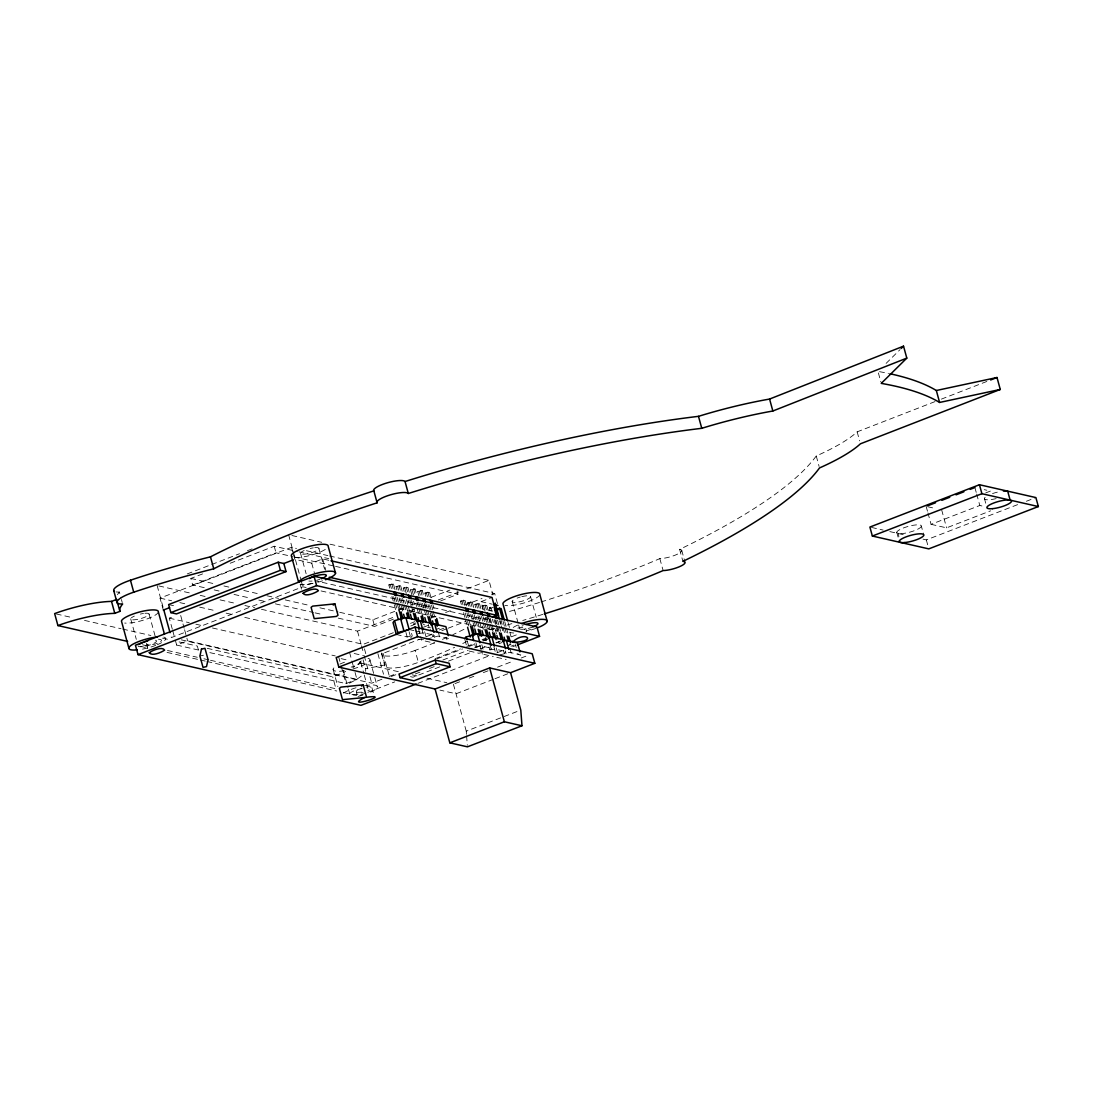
<?xml version="1.0" encoding="UTF-8"?>
<svg xmlns="http://www.w3.org/2000/svg" width="1093" height="1093" viewBox="0 0 1093 1093"><rect width="100%" height="100%" fill="white"/><g stroke="black" fill="none" stroke-linecap="round" stroke-linejoin="round"><path stroke-width="0.75" stroke-dasharray="5 3.75" d="M147.705 648.573L146.708 643.244M301.49 589.154L300.206 584.441L301.313 583.143M356.864 694.683L356.304 690.94L362.002 688.112M366.128 687.142C371.101 685.133 374.148 689.205 367.876 690.557M517.863 628.133C519.489 627.532 527.974 626.289 524.613 629.677M410.736 637.765L412.252 635.907L411.023 631.426M886.109 363.382L900.045 349.61M489.008 646.919L489.828 649.898L491.918 648.34L480.783 645.813L469.444 648.914M541.021 601.956A359.46 83.915 -15.3 0 0 659.844 558.619A13.403 3.129 -15.3 0 0 677.141 554.315A13.403 3.129 -15.3 0 0 679.627 549.396A459.579 107.292 -15.3 0 0 816.252 455.986A124.916 29.156 -15.3 0 0 857.158 431.844L935.034 401.596M941.387 399.123L987.471 381.211M187.231 573.934L239.504 553.741M247.428 550.681L252.182 548.836M204.241 587.651L192.669 585.015L190.865 578.443L203.448 573.579M230.186 563.25L274.206 546.24L297.378 551.514M192.669 585.015L276.01 552.826L292.555 556.583M163.322 610.072L160.043 598.117L291.53 547.32L296.476 548.454M172.325 629.24L169.292 618.16L173.992 616.343M293.566 554.793L294.796 559.288L311.724 563.141L322.681 558.906L329.321 560.408M306.149 587.542L302.843 586.791L171.369 637.588L170.481 634.336M175.358 640.32L176.656 645.075L187.613 640.84L356.933 679.354L354.337 669.859M389.723 588.157L388.835 584.905L393.48 584.127L395.27 590.657M388.835 584.905L393.48 584.127M396.909 589.796L396.021 586.531L400.666 585.766L402.456 592.297M396.021 586.531L400.666 585.766M404.164 591.45L403.262 588.184L406.241 587.037L407.921 587.419L409.26 592.31M403.262 588.184L407.921 587.419M411.801 594.715L410.462 589.824L413.441 588.676L415.108 589.059L416.447 593.95M410.462 589.824L415.108 589.059M419.043 596.368L417.704 591.477L420.682 590.316L422.349 590.698L424.139 597.229M417.704 591.477L422.349 590.698M425.792 596.368L424.89 593.103L429.549 592.338L431.325 598.855M424.89 593.103L429.549 592.338M339.745 612.312L372.836 619.84L404.287 607.694M410.585 605.262L418.441 602.216M431.025 597.365L449.892 590.07M261.459 609.293L357.507 631.139L395.516 616.452M409.779 610.946L414.52 609.115M420.86 606.67L427.199 604.21M438.279 599.934L458.882 591.982M466.793 588.922L488.967 580.356L492.97 594.988M338.243 618.132L374.639 626.426L395.079 618.515M409.233 613.05L415.518 610.618M421.816 608.186L429.672 605.153M440.684 600.904L457.981 594.223L457.079 590.93M461.342 604.456L460.454 601.191L465.099 600.426L466.889 606.943M460.454 601.191L465.099 600.426M410.476 623.379L414.93 621.644M468.528 606.096L467.64 602.83L472.285 602.065L474.075 608.582M416.064 622.914L413.086 624.062L414.753 624.445L413.864 621.179M467.64 602.83L472.285 602.065M393.33 632.71L363.231 644.337L242.646 616.903M410.749 625.988L415.504 624.144M431.339 618.023L437.678 615.578M445.602 612.517L451.942 610.072M464.607 605.18L482.027 598.445M491.536 594.77L494.705 593.554L497.971 605.508M483.27 609.812L481.043 601.656L492 597.42M475.783 607.735L474.881 604.484L477.86 603.336L479.54 603.705L480.879 608.596M474.881 604.484L479.54 603.705M423.415 627.232L429.371 624.936L430.191 627.928M482.969 609.375L482.081 606.109L485.046 604.962L486.727 605.344L488.065 610.236M482.081 606.109L486.727 605.344M490.211 611.028L489.322 607.763L492.301 606.615M436.38 629.363L439.359 628.215M493.968 606.998L487.013 609.744L492.67 611.028M439.345 629.937L443.813 628.215M384.695 652.74L419.616 639.241M425.969 636.795L433.907 633.721M441.845 630.661L446.613 628.817M448.198 628.202L465.673 621.452M472.026 618.993L479.964 615.933M426.694 639.186L438.033 636.085L449.168 638.613L447.078 640.184L446.258 637.192M489.077 618.392L485.948 619.594L316.642 581.08M209.856 652.63L345.975 683.59L356.933 679.354M482.095 639.665L486.549 637.943L487.369 640.935M181.315 639.842L371.729 683.166L382.823 678.876M389.163 676.43L397.073 673.37M435.096 658.683L460.44 648.9M466.779 646.455L474.69 643.394M482.614 640.334L485.784 639.104M391.171 676.526L397.524 674.067M437.214 658.737L462.626 648.914M468.979 646.469L476.917 643.394M483.27 640.949L488.024 639.104M442.856 660.022L468.269 650.198M474.622 647.753L482.559 644.679M359.952 695.326L366.278 692.88M367.863 692.265L394.723 681.895M415.272 673.957L423.169 670.897M429.494 668.451L434.235 666.621M448.458 661.128L472.176 651.974M480.073 648.914L486.399 646.482M495.88 642.807L500.621 640.976M511.688 636.7L519.585 633.653M525.911 631.207L532.223 628.762M496.523 642.957L499.501 641.796M502.111 642.493L499.132 643.64L498.244 640.375M439.714 666.88L412.949 677.223L408.304 676.157M507.999 645.662L510.977 644.515L509.297 644.132M510.964 646.236L513.942 645.089M417.854 683.371L488.967 655.896M496.878 652.835L503.19 650.403M512.672 646.728L515.841 645.512M499.802 654.912L509.652 652.371L520.787 654.912L518.697 656.469L517.877 653.477M454.975 683.59L459.716 681.772M469.17 678.111L473.897 676.28M483.352 672.632L488.079 670.801M497.547 667.154L513.3 661.06M521.183 658.013L527.495 655.581M493.421 679.313L456.027 693.768L439.933 690.107M494.979 678.712L510.568 672.701M985.708 492.902L990.422 491.071L984.219 489.664M927.943 512.904L931.058 524.326L979.806 505.485L984.465 506.551M931.058 524.326L946.579 527.851L990.613 510.841M923.011 539.15L926.331 539.901L1018.43 504.324M1026.368 501.263L1035.891 497.575M466.492 734.291L466.246 731.162L519.243 710.696M312.065 583.457L304.1 585.329L300.206 584.441M199.91 656.019L203.407 655.24M396.308 634.486L407.17 636.959L412.252 635.907M418.51 639.528L424.152 639.719M482.6 652.466L478.789 653.245L467.927 650.772M365.404 671.348A50.961 11.9 -15.3 0 0 365.527 668.738L385.009 664.913A24.278 5.67 -15.3 0 0 394.518 667.96A24.278 5.67 -15.3 0 0 418.373 662.358A190.332 44.43 -15.3 0 0 454.633 647.316M418.209 633.612L423.592 632.806L434.727 635.334L432.637 636.891L430.601 629.418M489.828 649.898L495.211 649.092L506.346 651.633L504.256 653.19L503.449 650.198M361.824 692.183L357.028 692.347L356.004 691.541M158.444 639.214C168.896 639.911 149.481 647.739 146.407 643.859M513.71 633.011L510.048 632.615M927.711 506.728L935.471 508.505M871.558 527.441L883.171 530.091M889.811 531.594L904.758 534.996M291.927 535.515L321.725 542.306M330.004 544.191L488.967 580.356M306.395 550.708L327.859 555.586M329.512 555.968L494.705 593.554M299.031 551.883L328.802 558.66M294.208 556.965L333.911 565.996M335.565 566.365L457.981 594.223M481.043 601.656L491.823 604.101M489.322 607.763L490.989 608.145L491.891 611.411M321.055 590.93L397.224 608.268M398.877 608.637L420.409 613.542M422.062 613.911L468.432 624.458M470.086 624.841L498.23 631.248M423.251 624.554L424.917 624.936M484.705 640.361L486.371 640.744L485.483 637.479M190.865 578.443L214.023 583.717M223.956 585.971L230.568 587.474M243.807 590.48L260.353 594.25M266.965 595.753L278.537 598.39M285.164 599.893L308.322 605.167M319.907 607.804L338.092 611.943M409.165 629.513L413.933 630.606M415.531 630.962L420.299 632.055M214.173 589.906L220.786 591.422M234.025 594.428L250.57 598.185M258.836 600.071L267.116 601.956M275.381 603.842L313.431 612.49M315.085 612.872L323.35 614.758M425.177 641.044L434.495 643.176M483.912 654.406L493.23 656.538M496.796 657.344L506.114 659.462M158.799 585.93L190.264 593.089M200.197 595.357L206.823 596.86M220.062 599.879L236.621 603.637M244.9 605.522L254.833 607.79M160.043 598.117L171.615 600.754M179.867 602.626L186.479 604.128M199.691 607.134L216.209 610.891M226.128 613.146L234.38 615.031M168.636 604.566L174.279 605.85M354.187 653.505L363.423 655.595M169.292 618.16L189.212 622.696M195.852 624.199L204.159 626.098M212.452 627.983L335.291 655.923M341.139 658.655L347.752 660.158M359.31 662.795L398.931 671.812M412.129 674.818L418.742 676.321M426.994 678.193L446.805 682.701M56.303 613.979L72.903 617.75M84.516 620.4L121.022 628.707M122.676 629.076L150.889 635.498M162.502 638.134L167.475 639.268M179.102 641.919L197.341 646.072L198.571 650.554M207.246 648.327L332.682 676.854A50.961 11.9 -15.3 0 0 345.716 671.444M176.656 645.075L199.896 650.362M142.541 644.815L150.848 646.701M167.434 650.472L197.3 657.276M203.926 658.778L208.872 659.899M210.525 660.281L335.947 688.809L332.682 676.854M140.437 646.346L147.09 647.862M167.051 652.412L198.666 659.598M200.32 659.981L205.32 661.115M206.973 661.497L336.74 691.008M343.407 692.525L356.714 695.558M984.41 498.408L986.46 505.881M974.901 487.546L976.24 492.437M976.691 494.063L979.806 505.485M941.674 509.912L946.579 527.851M926.154 506.373L927.492 511.278M926.331 539.901L927.971 545.885M921.385 526.225A12.747 2.978 -15.3 0 1 902.408 533.562A12.747 2.978 -15.3 0 1 903.419 527.974A12.747 2.978 -15.3 0 1 921.385 526.225L923.831 535.201M878.389 372.918L880.849 381.881M898.118 533.48L898.938 536.472M896.766 532.277L899.211 541.24M857.158 431.844L859.617 440.821M816.252 455.986L819.108 466.451M681.731 550.326L685.01 562.28M679.627 549.396L682.893 561.351M659.844 558.619L663.123 570.573M530.611 596.792L536.239 617.367M525.733 628.366L526.594 631.508M512.152 601.328L518.219 623.488M518.642 625.073L519.517 628.243M515.418 644.515L516.238 647.507M508.108 622.6L510.281 630.511M509.803 632.123L512.385 641.55M504.734 621.671L506.073 626.576M506.51 628.202L508.3 634.719M503.053 621.302L504.392 626.193M504.843 627.819L507.07 635.976M509.884 648.313L511.92 655.786M500.854 619.567L502.643 626.084M503.094 627.724L505.321 635.88M500.088 621.002L500.977 624.253M501.427 625.879L503.204 632.369M499.638 620.81L500.526 624.076M497.534 620.045L498.873 624.936M499.323 626.562L500.662 631.453M505.212 650.841L506.032 653.833M495.867 619.663L498.995 631.071M495.266 620.523L496.126 623.693M496.564 625.264L498.299 631.604M494.118 619.567L497.233 630.975M492.437 619.184L493.339 622.436M495.115 628.967L496.454 633.858M490.292 618.392L491.631 623.283M492.082 624.923L493.858 631.44M489.623 619.239L490.484 622.409M492.219 628.735L493.08 631.904M485.046 604.962L486.836 611.493M488.626 618.01L489.965 622.901M490.402 624.54L492.192 631.057M496.263 648.012L497.493 652.494M483.748 606.492L485.087 611.383M486.877 617.914L488.216 622.805M488.653 624.431L490.443 630.962M493.927 646.878L495.156 651.36M485.196 617.531L486.535 622.423M486.986 624.048L488.325 628.953M483.106 616.753L484.459 621.657M484.882 623.283L486.221 628.174M489.951 644.569L491.59 650.554M477.86 603.336L479.649 609.853M481.426 616.37L482.764 621.275M483.215 622.901L484.554 627.792M476.562 604.866L477.45 608.118M479.677 616.274L480.578 619.54M482.355 626.057L483.256 629.322M478.01 615.892L479.349 620.783M479.8 622.423L481.576 628.94M476.302 616.739L477.19 620.004M477.641 621.63L479.431 628.161M470.618 601.683L472.408 608.2M474.184 614.731L475.523 619.622M475.974 621.248L477.75 627.778M481.822 644.733L483.051 649.215M469.307 603.213L470.209 606.478M472.436 614.621L473.775 619.526M474.225 621.152L476.001 627.669M479.909 645.089L482.355 654.065M470.769 614.252L474.335 627.3M468.665 613.474L469.566 616.739M475.933 642.78L477.163 647.275M463.432 600.043L465.208 606.574M466.998 613.091L468.337 617.982M468.788 619.622L470.113 624.513M474.567 643.627L475.387 646.619M462.12 601.574L463.008 604.839M465.249 612.995L468.815 626.043M463.569 612.613L464.908 617.504M465.358 619.13L467.148 625.661M467.394 641.441L468.624 645.922M465.058 640.307L466.287 644.802M433.115 605.385L434.003 608.651M453.404 684.204L466.246 731.162M427.869 591.955L429.207 596.846M431.434 605.003L432.773 609.894M433.224 611.52L435.014 618.051M438.266 632.014L440.301 639.487M426.571 593.485L427.459 596.751M429.686 604.907L431.025 609.798M431.475 611.424L433.702 619.581M428.019 604.525L432.036 619.198M425.928 603.746L427.254 608.637M427.705 610.277L429.043 615.168M433.593 634.555L434.413 637.547M420.682 590.316L422.021 595.207M424.248 603.363L425.587 608.255M426.038 609.894L427.377 614.785M419.37 591.846L420.272 595.111M422.499 603.268L423.838 608.159M424.289 609.785L426.065 616.315M428.292 624.472L429.194 627.724L427.513 627.355L426.625 624.089M420.832 602.885L421.72 606.15M418.674 602.093L420.013 606.998M420.463 608.623L421.802 613.515M413.441 588.676L414.78 593.567M417.007 601.724L418.346 606.615M418.783 608.241L420.573 614.772M424.644 631.713L425.874 636.208M412.129 590.206L413.468 595.098M415.695 603.254L416.597 606.506M417.034 608.145L419.275 616.302M421.912 629.09L423.537 635.074M413.578 601.232L414.479 604.497M411.487 600.467L414.616 611.875M418.332 628.284L421.611 640.238M406.241 587.037L408.031 593.554M409.82 600.084L411.159 604.976M411.596 606.601L412.935 611.493M404.943 588.567L406.282 593.458M408.058 599.989L408.96 603.24M406.391 599.606L407.73 604.497M408.181 606.123L409.52 611.014M404.683 600.44L405.585 603.705M406.022 605.344L407.361 610.236M399 585.383L400.789 591.914M402.566 598.431L403.904 603.322M404.355 604.962L406.131 611.479M397.702 586.914L398.59 590.179M400.817 598.336L402.156 603.227M402.607 604.853L404.383 611.383M434.686 642.643A190.332 44.43 -15.3 0 1 415.094 650.403L418.373 662.358M409.11 631.781L410.34 636.276M399.15 597.953L402.716 611.001M397.046 597.174L398.385 602.065M398.836 603.705L400.175 608.596M405.954 632.464L407.17 636.959M391.813 583.758L393.152 588.649M395.379 596.805L396.718 601.696M397.169 603.322L398.508 608.214M390.502 585.288L391.403 588.54M393.63 596.696L394.969 601.587M395.406 603.227L397.647 611.37M391.95 596.313L395.967 611.001M383.096 653.354L389.163 675.515M372.836 619.84L374.639 626.426M385.009 664.913L381.744 652.945A24.278 5.67 -15.3 0 0 391.239 655.991A24.278 5.67 -15.3 0 0 415.094 650.403M381.58 654.038L384.845 665.992M377.891 653.655L383.52 674.231M370.021 660.131L374.352 675.966M374.79 677.551L377.386 687.046M364.461 648.832L366.497 656.306M357.507 631.139L361.059 644.146M361.51 645.772L363.737 653.901M364.174 655.527L368.177 670.159M369.953 676.663L371.729 683.166M371.948 687.784L374.516 697.197M363.081 659.776L365.527 668.738M360.786 662.399L363.819 673.479M364.256 675.064L368.15 689.314A9.564 2.227 -15.3 0 0 367.139 688.412M349.569 652.453L353.9 668.274M322.681 558.906L325.81 570.314M318.965 548.645L324.594 569.221M343.188 670.105L347.957 687.524M348.394 689.096L349.692 693.85A9.564 2.227 -15.3 0 0 363.149 692.538M338.611 656.688L340.784 664.599M341.207 666.183L345.975 683.59M311.724 563.141L314.401 572.923M333.092 669.203L337.86 686.623M300.507 553.181L306.136 573.757M288.607 534.764L300.616 578.662M301.067 580.287L302.843 586.791M291.53 547.32L293.156 553.304M274.206 546.24L276.01 552.826M180.687 615.509L184.143 628.174M184.58 629.759L187.613 640.84M172.762 630.825L174.921 638.736M157.146 585.561L163.363 608.323M149.14 614.252L155.643 637.998M130.682 618.788L136.311 639.364M116.022 591.9A16.832 3.935 -15.3 0 0 119.369 592.037L121.009 598.008M121.419 599.51L122.238 602.503M466.602 735.862L467.312 745.262M996.133 498.613A12.747 2.978 -15.3 0 1 986.351 496.4M992.526 493.571A12.747 2.978 -15.3 0 1 997.308 492.164M539.491 602.434A359.46 83.915 -15.3 0 1 507.043 612.148M488.325 617.395A359.46 83.915 -15.3 0 1 483.639 618.665A190.332 44.43 -15.3 0 1 479.062 621.33M361.264 660.882A50.961 11.9 -15.3 0 1 352.711 667.741M463.951 629.336A190.332 44.43 -15.3 0 1 452.816 634.691M446.955 637.356A190.332 44.43 -15.3 0 1 442.433 639.35M879.537 371.688A633.052 147.787 -15.3 0 1 888.541 373.437M117.484 594.715A85.199 19.893 -15.3 0 1 119.369 592.037M361.236 676.13A50.961 11.9 -15.3 0 1 346.317 684.628M467.217 641.304A190.332 44.43 -15.3 0 1 461.752 643.982M542.756 614.389A359.46 83.915 -15.3 0 1 522.741 620.482M511.879 623.652A359.46 83.915 -15.3 0 1 504.092 625.879M494.719 628.489A359.46 83.915 -15.3 0 1 488.475 630.21M367.999 658.328A19.127 4.468 -15.3 0 1 352.247 669.107M344.377 670.774A19.127 4.468 -15.3 0 1 336.016 666.183M339.882 664.107A19.127 4.468 -15.3 0 1 346.044 661.689M539.846 594.524A19.127 4.468 -15.3 0 1 525.309 602.571A19.127 4.468 -15.3 0 1 504.952 605.413M325.29 549.41A19.127 4.468 -15.3 0 1 293.307 557.266M158.376 611.984A19.127 4.468 -15.3 0 1 144.986 619.649A19.127 4.468 -15.3 0 1 124.698 623.065M359.775 661.497A9.564 2.227 -15.3 0 1 351.113 667.099M364.556 685.735A19.127 4.468 -15.3 0 1 377.345 686.459A19.127 4.468 -15.3 0 1 367.385 693.509M362.849 695.08A19.127 4.468 -15.3 0 1 358.039 696.419M343.366 693.085A19.127 4.468 -15.3 0 1 358.231 687.142M349.692 693.85A9.564 2.227 -15.3 0 1 363.914 688.344M521.826 596.641A9.564 2.227 -15.3 0 1 530.105 597.584A9.564 2.227 -15.3 0 1 515.937 602.339A9.564 2.227 -15.3 0 1 515.8 598.663M517.153 598.103A9.564 2.227 -15.3 0 1 520.227 597.065M535.789 628.434A19.127 4.468 -15.3 0 1 527.864 630.811M513.191 627.478A19.127 4.468 -15.3 0 1 518.642 624.704M532.974 626.931A9.564 2.227 -15.3 0 1 520.924 629.213A9.564 2.227 -15.3 0 1 523.164 625.565M314.743 547.675A9.564 2.227 -15.3 0 1 316.874 550.544A9.564 2.227 -15.3 0 1 303.075 554.233A9.564 2.227 -15.3 0 1 304.155 550.503M310.18 548.495A9.564 2.227 -15.3 0 1 313.322 547.853M322.613 580.807A19.127 4.468 -15.3 0 1 317.79 582.255M313.049 583.375A19.127 4.468 -15.3 0 1 300.671 584.168M319.853 579.317A9.564 2.227 -15.3 0 1 316.656 580.246M312.092 581.052A9.564 2.227 -15.3 0 1 308.882 580.998M144.918 613.296A9.564 2.227 -15.3 0 1 147.049 616.151A9.564 2.227 -15.3 0 1 133.25 619.84A9.564 2.227 -15.3 0 1 134.33 616.124M140.355 614.102A9.564 2.227 -15.3 0 1 143.497 613.474M163.704 637.082A19.127 4.468 -15.3 0 1 157.378 644.692M155.739 645.362A19.127 4.468 -15.3 0 1 140.095 649.543M155.493 640.252A9.564 2.227 -15.3 0 1 149.235 645.184A9.564 2.227 -15.3 0 1 138.046 645.703"/><path stroke-width="1.5" d="M394.546 620.66L393.029 622.518L396.308 634.486L397.825 632.628L409.165 629.513L405.886 617.559L394.546 620.66L397.825 632.628M464.648 638.818L466.164 636.959L477.504 633.844L488.639 636.386L491.099 645.348M901.206 348.462L903.528 346.167L906.807 358.121L881.259 383.383A633.052 147.787 -15.3 0 1 939.597 402.456L1000.273 389.463L997.007 377.509L936.332 390.502A633.052 147.787 -15.3 0 0 889.989 373.751M333.242 605.071L334.882 603.869L337.983 615.222L336.357 616.438L314.21 618.665L311.095 607.312L312.735 606.109L334.882 603.869M361.523 686.062L363.163 684.86L366.264 696.214M119.888 611.383L116.623 599.415L111.513 601.396A53.994 12.61 -15.3 0 0 54.65 613.597L57.915 625.565A53.994 12.61 -15.3 0 1 114.779 613.351L119.888 611.383A85.199 19.893 -15.3 0 1 122.648 603.992A16.832 3.935 -15.3 0 1 117.047 602.721L113.781 590.753A24.715 5.766 -15.3 0 1 130.463 580.219A255.899 59.732 -15.3 0 1 210.471 556.829A373.123 87.098 -15.3 0 1 373.847 490.866A16.354 3.825 -15.3 0 1 386.826 482.969A16.354 3.825 -15.3 0 1 405.038 481.521A434.495 101.43 -15.3 0 1 698.482 416.337A144.604 33.76 -15.3 0 1 769.581 399.054L903.528 346.167M117.047 602.721A24.715 5.766 -15.3 0 1 133.729 592.187A255.899 59.732 -15.3 0 1 213.75 568.797A373.123 87.098 -15.3 0 1 377.112 502.821A16.354 3.825 -15.3 0 1 390.092 494.938A16.354 3.825 -15.3 0 1 408.304 493.489A434.495 101.43 -15.3 0 1 701.761 428.306A144.604 33.76 -15.3 0 1 772.847 411.009L906.807 358.121M990.654 379.981L997.007 377.509M1000.273 389.463L860.423 443.813A124.916 29.156 -15.3 0 1 819.518 467.941A459.579 107.292 -15.3 0 1 682.893 561.351A13.403 3.129 -15.3 0 1 680.42 566.27A13.403 3.129 -15.3 0 1 663.123 570.573A359.46 83.915 -15.3 0 1 544.287 613.911M278.196 562.226L168.636 604.566L170.836 612.626L176.479 613.911L286.052 571.584L283.838 563.51L278.196 562.226L280.409 570.3L286.052 571.584M163.322 610.072L169.579 607.653M283.838 563.51L293.225 559.889M170.836 612.626L280.409 570.3M517.426 644.897L539.546 636.358L536.964 626.931L314.033 576.216L135.436 645.212L138.019 654.639L360.95 705.354L416.269 683.986M138.019 654.639L316.615 585.629L539.546 636.358M415.012 627.081L336.193 657.535L338.803 667.099L435.096 689.014L489.65 667.932L510.568 672.701L534.832 663.314L532.223 653.751L415.012 627.081L417.622 636.659L534.832 663.314M338.803 667.099L417.622 636.659M499.187 619.184L496.509 609.402L499.487 608.255L501.154 608.623L504.283 620.045M492.219 617.176L496.905 615.359L492 597.42L330.988 560.791M435.233 660.063L399.013 674.053L399.997 677.633L413.933 680.802L450.138 666.812L449.155 663.232L435.233 660.063L436.203 663.642L450.138 666.812M399.997 677.633L436.203 663.642M979.451 484.732L869.891 527.058L872.351 536.035L928.79 548.877L1038.35 506.551L1035.891 497.575L979.451 484.732L981.91 493.708L1038.35 506.551M927.725 505.772L935.594 502.739M941.879 500.307L949.749 497.26M956.033 494.842L963.889 491.795M970.188 489.363L974.901 487.546M872.351 536.035L981.91 493.708M435.096 689.014L449.824 742.83L504.365 721.763L521.976 725.766L520.801 710.095L510.568 672.701M521.976 725.766L467.435 746.833L449.824 742.83M364.584 697.525C340.852 709.931 397.401 692.894 364.584 697.525L342.478 699.657L339.377 688.303L341.002 687.101L363.163 684.86M417.635 621.248L420.327 620.838L431.462 623.379M430.724 624.731L434.754 624.13L445.903 626.658L448.349 635.634M487.902 637.738L491.946 637.137L503.081 639.665L505.54 648.641M502.343 641.031L506.373 640.416L517.508 642.957L519.967 651.92M513.396 642.356C538.644 641.386 524.763 630.251 512.631 642.028M493.353 604.456L497.971 605.508M496.509 609.402L498.189 609.785M329.253 577.213L496.905 615.359M405.886 617.559L417.02 620.086L419.48 629.062M57.915 625.565L127.608 641.413M1010.137 500.129L1007.678 491.153A12.747 2.978 -15.3 0 0 1003.388 491.085M936.332 390.502L939.597 402.456M769.581 399.054L772.847 411.009M698.482 416.337L701.761 428.306M547.21 621.439L539.846 594.524A19.127 4.468 -15.3 0 0 522.263 594.223A19.127 4.468 -15.3 0 0 502.917 603.596L507.685 621.015M508.751 636.358L510.527 642.875M499.487 608.255L502.616 619.663M507.07 635.976L508.409 640.867M506.373 640.416L508.832 649.392M495.197 603.117L498.75 616.124M504.092 637.123L504.993 640.389M494.419 608.623L497.096 618.406M501.113 633.093L503.34 641.236M494.528 614.772L495.416 618.023M499.433 632.71L501.222 639.227M496.905 635.484L497.793 638.749M488.954 613.501L489.842 616.766M494.309 633.066L496.099 639.596M487.287 613.118L488.175 616.384M492.642 632.697L493.981 637.588M491.946 637.137L494.391 646.1M489.213 632.205L490.552 637.096M481.767 611.861L482.655 615.127M486.672 629.8L488.899 637.957M480.087 611.479L480.988 614.744M485.005 629.418L486.781 635.948M482.027 630.579L483.366 635.47M474.526 610.222L475.414 613.474M479.868 629.787L481.658 636.304M489.65 667.932L504.365 721.763M472.845 609.839L473.734 613.091M478.201 629.404L479.991 635.935M477.504 633.844L479.964 642.821M474.786 628.926L476.111 633.817M467.326 608.582L468.228 611.848M472.244 626.521L474.471 634.678M465.659 608.2L466.547 611.465M470.564 626.139L473.242 635.921M472.121 634.664L473.761 640.635M467.585 627.286L470.263 637.069M466.164 636.959L466.984 639.951M405.038 481.521L408.304 493.489M431.776 600.494L432.664 603.746M436.681 618.433L438.471 624.95M430.096 600.112L430.997 603.377M435.451 619.676L437.241 626.207M434.754 624.13L436.804 631.604M432.473 620.824L433.374 624.089M424.59 598.855L425.478 602.12M429.494 616.794L433.921 632.341M422.909 598.472L423.797 601.737M427.814 616.411L429.604 622.942M424.835 617.559L426.174 622.45M417.335 597.202L418.236 600.467M422.24 615.14L424.029 621.671M415.668 596.833L416.556 600.084M421.024 616.397L422.8 622.914M420.327 620.838L422.772 629.814M418.045 617.545L418.933 620.81M410.148 595.576L411.036 598.827M415.053 613.515L417.28 621.671M408.481 595.193L409.369 598.458M413.386 613.132L415.162 619.649M410.408 614.28L411.747 619.171M402.907 593.923L403.795 597.188M407.812 611.861L409.588 618.392M373.847 490.866L377.112 502.821M401.227 593.54L402.128 596.805M406.582 613.118L407.921 618.01M403.604 614.266L404.506 617.518M395.707 592.283L396.609 595.548M401.063 611.861L402.852 618.378M394.04 591.9L394.928 595.166M398.945 609.839L401.623 619.635M400.503 618.365L403.768 630.319M396.417 612.626L398.207 619.144M335.565 573.292L328.201 546.377A19.127 4.468 -15.3 0 0 310.617 546.063A19.127 4.468 -15.3 0 0 291.271 555.449L298.635 582.35A19.127 4.468 -15.3 0 1 327.094 571.366A19.127 4.468 -15.3 0 1 325.564 579.741M314.033 576.216L316.615 585.629M210.471 556.829L213.75 568.797M163.813 609.949L170.043 632.71M164.442 634.145L158.376 611.984A19.127 4.468 -15.3 0 0 140.806 611.684A19.127 4.468 -15.3 0 0 121.446 621.056L128.81 647.971M130.463 580.219L133.729 592.187M111.513 601.396L114.779 613.351M114.096 591.19A16.832 3.935 -15.3 0 1 113.781 590.753M521.703 623.516A19.127 4.468 -15.3 0 1 545.53 619.717A19.127 4.468 -15.3 0 1 537.209 627.901M525.993 624.472A9.564 2.227 -15.3 0 1 537.291 622.887A9.564 2.227 -15.3 0 1 532.974 626.931M309.319 578.58A9.564 2.227 -15.3 0 1 323.938 574.508A9.564 2.227 -15.3 0 1 321.328 578.784M137.281 649.898A19.127 4.468 -15.3 0 1 131.72 644.938A19.127 4.468 -15.3 0 1 157.269 636.973M139.494 644.187A9.564 2.227 -15.3 0 1 143.046 642.465M144.522 641.933A9.564 2.227 -15.3 0 1 147.719 641.004M201.467 649.092L199.91 656.019L203.011 667.372L206.509 666.593L208.08 659.666L204.965 648.313L201.467 649.092M149.29 652.671C151.558 656.497 161.026 652.658 164.619 650.13C162.351 646.291 152.883 650.13 149.29 652.671M303.075 593.253C305.357 597.079 314.811 593.253 318.418 590.712C316.137 586.873 306.682 590.712 303.075 593.253M904.854 542.524A12.747 2.978 -15.3 0 0 923.831 535.201A12.747 2.978 -15.3 0 0 905.878 536.936A12.747 2.978 -15.3 0 0 904.854 542.524M992.512 508.669A12.747 2.978 -15.3 0 0 1011.49 501.332A12.747 2.978 -15.3 0 0 993.537 503.081A12.747 2.978 -15.3 0 0 992.512 508.669"/></g></svg>
